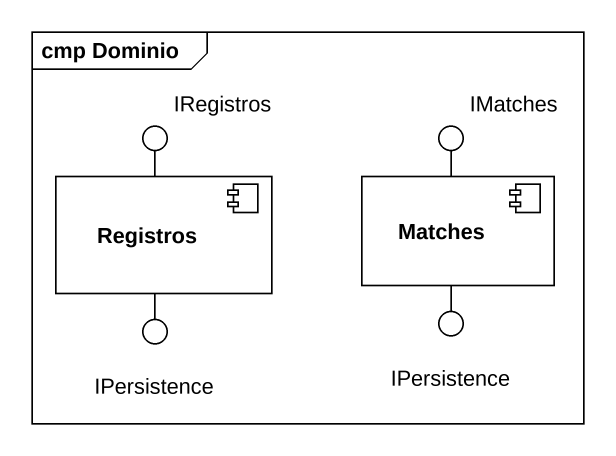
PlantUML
@startuml
mainframe cmp Dominio
() IRegistros
() IMatches
component Registros
component Matches
() IPersistence
() "IPersistence" as IPersistence_2
Registros -up- IRegistros
Matches -up- IMatches
Registros -- IPersistence
Matches -- IPersistence_2
@enduml
